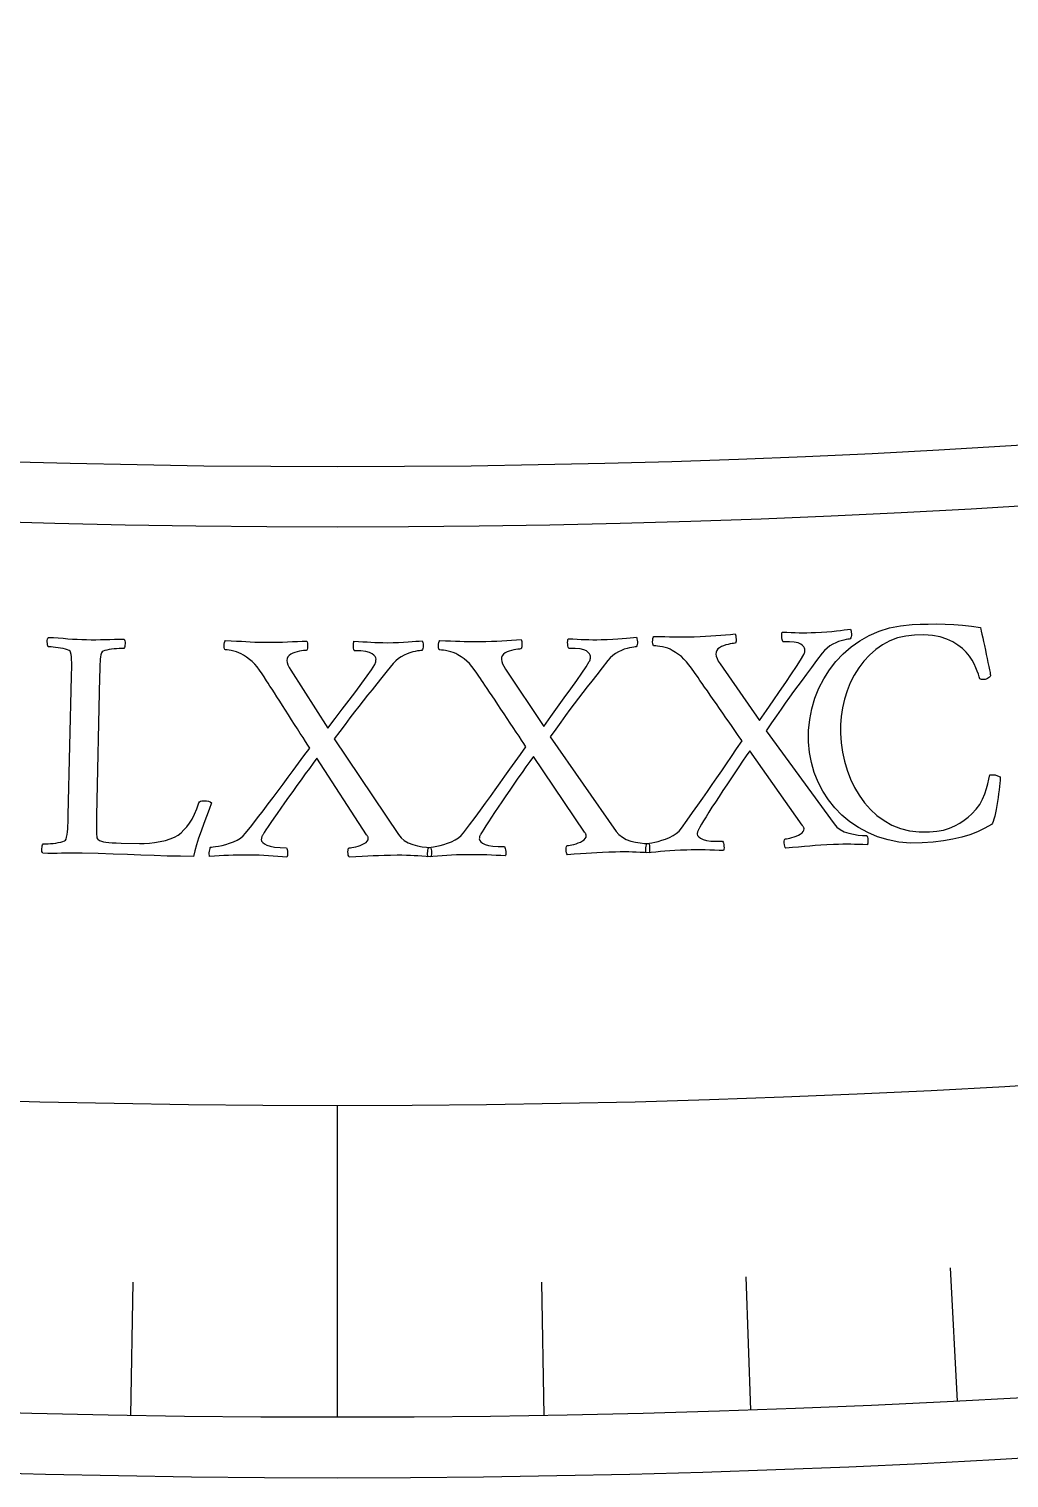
# Model space of a CAD drawing. Header units: millimetres. Extents: x -76 to 76, y -76 to 98.
# Drawn here: x -1.97 to 4.29, y -76 to -66.75 of the extents above; entities that cross this region are included whole.
import ezdxf

# ---------------------------------------------------------------- set-up
doc = ezdxf.new("R2010")
doc.units = ezdxf.units.MM
for name, color, linetype in [('CUT_INNER', 6, 'Continuous'), ('CUT_OUTER', 1, 'Continuous'), ('ENGRAVE', 7, 'Continuous'), ('ENGRAVE_FINE', 8, 'Continuous'), ('TEXT', 5, 'Continuous')]:
    doc.layers.add(name, color=color, linetype=linetype)

msp = doc.modelspace()

# ---------------------------------------------------------------- linework, layer by layer
at = {"layer": 'CUT_INNER'}
msp.add_lwpolyline([(-2.1331, -69.5073), (-1.7066, -69.5191), (-1.28, -69.5282), (-0.8534, -69.5348), (-0.4267, -69.5387), (0, -69.54), (0.4267, -69.5387), (0.8534, -69.5348), (1.28, -69.5282), (1.7066, -69.5191), (2.1331, -69.5073), (2.5596, -69.4929), (2.9859, -69.4759), (3.4122, -69.4562), (3.8383, -69.434), (4.2642, -69.4091), (4.6901, -69.3817)], dxfattribs=at)
at = {"layer": 'CUT_OUTER'}
msp.add_lwpolyline([(4.6604, -75.857), (4.1948, -75.8841), (3.7291, -75.9085), (3.2633, -75.9299), (2.7973, -75.9485), (2.3313, -75.9642), (1.8651, -75.9771), (1.3989, -75.9871), (0.9326, -75.9943), (0.4663, -75.9986), (0, -76), (-0.4663, -75.9986), (-0.9326, -75.9943), (-1.3989, -75.9871), (-1.8651, -75.9771), (-2.3313, -75.9642)], dxfattribs=at)
at = {"layer": 'ENGRAVE'}
msp.add_lwpolyline([(0, -75.6124), (0, -73.6227)], dxfattribs=at)
for radius in [75.6124, 73.6227, 69.9276]:
    msp.add_circle((0, 0), radius, dxfattribs=at)
at = {"layer": 'ENGRAVE_FINE'}
for points in [[(3.9572, -75.5088), (3.9126, -74.6572)], [(-1.3196, -75.6009), (-1.3047, -74.7483)], [(1.3196, -75.6009), (1.3047, -74.7483)], [(2.6388, -75.5663), (2.6091, -74.7141)]]:
    msp.add_lwpolyline(points, dxfattribs=at)
at = {"layer": 'TEXT'}
for points in [[(2.2767, -70.6271), (2.3136, -70.6257), (2.349, -70.6239), (2.3827, -70.6218), (2.4149, -70.6193), (2.4462, -70.6167), (2.4772, -70.6142), (2.5079, -70.6119), (2.5384, -70.6097), (2.5404, -70.6149), (2.542, -70.6223), (2.5431, -70.6318), (2.5438, -70.6435), (2.5437, -70.6547), (2.5424, -70.6627), (2.5399, -70.6676), (2.5363, -70.6693), (2.5281, -70.6699), (2.518, -70.6713), (2.5061, -70.6734), (2.4925, -70.6762), (2.4781, -70.6799), (2.4644, -70.6846), (2.4512, -70.6904), (2.4386, -70.6972), (2.4278, -70.7053), (2.4203, -70.7151), (2.416, -70.7265), (2.4148, -70.7395), (2.4168, -70.752), (2.4221, -70.7664), (2.4305, -70.7824), (2.4421, -70.8002), (2.6935, -71.1612), (2.7371, -71.0977), (2.7795, -71.0361), (2.821, -70.9764), (2.8614, -70.9185), (2.8984, -70.8648), (2.9299, -70.8174), (2.9558, -70.7763), (2.9762, -70.7415), (2.9788, -70.7361), (2.9807, -70.7307), (2.982, -70.7253), (2.9826, -70.72), (2.9829, -70.7152), (2.983, -70.7114), (2.9831, -70.7088), (2.9831, -70.7072), (2.9812, -70.6995), (2.9762, -70.6915), (2.9679, -70.6831), (2.9565, -70.6742), (2.9398, -70.6666), (2.9156, -70.6616), (2.8838, -70.6593), (2.8446, -70.6597), (2.8417, -70.6574), (2.8393, -70.6522), (2.8375, -70.6442), (2.8362, -70.6334), (2.8356, -70.6221), (2.8356, -70.6125), (2.8364, -70.6045), (2.8379, -70.5983), (2.8676, -70.5991), (2.8955, -70.5999), (2.9216, -70.6006), (2.9461, -70.6013), (2.9704, -70.6017), (2.9957, -70.6016), (3.0223, -70.6011), (3.05, -70.6001), (3.0882, -70.5981), (3.1232, -70.5958), (3.1551, -70.5931), (3.1838, -70.5899), (3.2098, -70.5867), (3.2334, -70.5839), (3.2547, -70.5815), (3.2736, -70.5794), (3.2757, -70.5844), (3.2776, -70.5909), (3.2791, -70.5991), (3.2802, -70.6089), (3.2805, -70.6189), (3.2793, -70.6276), (3.2765, -70.635), (3.2723, -70.6412), (3.2666, -70.6418), (3.2579, -70.6432), (3.2463, -70.6454), (3.2316, -70.6484), (3.2152, -70.6526), (3.198, -70.6584), (3.1801, -70.6659), (3.1614, -70.675), (3.1429, -70.6859), (3.1255, -70.6992), (3.109, -70.7146), (3.0935, -70.7322), (3.0579, -70.78), (3.0247, -70.8245), (2.9937, -70.8657), (2.9651, -70.9036), (2.9378, -70.94), (2.9109, -70.9766), (2.8844, -71.0135), (2.8582, -71.0506), (2.8312, -71.0895), (2.8018, -71.132), (2.7702, -71.1781), (2.7362, -71.2277), (3.169, -71.8225), (3.1868, -71.8424), (3.2085, -71.859), (3.2341, -71.8722), (3.2635, -71.8821), (3.2941, -71.8891), (3.3234, -71.8937), (3.3511, -71.896), (3.3774, -71.896), (3.3804, -71.901), (3.3825, -71.908), (3.3838, -71.9168), (3.3843, -71.9276), (3.3842, -71.9381), (3.3838, -71.9462), (3.3832, -71.952), (3.3824, -71.9553), (3.3524, -71.9547), (3.3245, -71.954), (3.2988, -71.9534), (3.2753, -71.9528), (3.2516, -71.9525), (3.2255, -71.9527), (3.1971, -71.9533), (3.1662, -71.9545), (3.1239, -71.9566), (3.0843, -71.9589), (3.0476, -71.9614), (3.0137, -71.9643), (2.9798, -71.9673), (2.9431, -71.9706), (2.9036, -71.9742), (2.8613, -71.9779), (2.8574, -71.9728), (2.8544, -71.9654), (2.8524, -71.9559), (2.8514, -71.9443), (2.8515, -71.9331), (2.8528, -71.9251), (2.8553, -71.9202), (2.859, -71.9185), (2.8663, -71.9178), (2.8757, -71.9162), (2.887, -71.9137), (2.9003, -71.9104), (2.9144, -71.9062), (2.928, -71.901), (2.9412, -71.895), (2.9539, -71.888), (2.9648, -71.8803), (2.9725, -71.8721), (2.9769, -71.8633), (2.9781, -71.854), (2.9778, -71.8517), (2.9771, -71.849), (2.976, -71.846), (2.9744, -71.8425), (2.9726, -71.8391), (2.9707, -71.836), (2.9687, -71.8334), (2.9665, -71.8311), (2.6309, -71.355), (2.6083, -71.3875), (2.5848, -71.4218), (2.5604, -71.4579), (2.5352, -71.4956), (2.5096, -71.5341), (2.4844, -71.5721), (2.4596, -71.6097), (2.4352, -71.6469), (2.4118, -71.6828), (2.3901, -71.7165), (2.3703, -71.748), (2.3522, -71.7773), (2.3364, -71.8033), (2.3233, -71.825), (2.3131, -71.8424), (2.3056, -71.8554), (2.3045, -71.8578), (2.3031, -71.8608), (2.3015, -71.8643), (2.2997, -71.8683), (2.2979, -71.8728), (2.2967, -71.8775), (2.2961, -71.8824), (2.296, -71.8876), (2.2986, -71.8969), (2.3057, -71.9056), (2.3173, -71.9138), (2.3334, -71.9215), (2.355, -71.9277), (2.3829, -71.9318), (2.4171, -71.9337), (2.4577, -71.9333), (2.4608, -71.9384), (2.4632, -71.9453), (2.465, -71.9542), (2.4663, -71.9649), (2.4668, -71.9754), (2.4666, -71.9835), (2.4657, -71.9892), (2.464, -71.9926), (2.435, -71.9915), (2.4057, -71.9906), (2.3761, -71.9898), (2.3463, -71.9891), (2.3165, -71.9887), (2.2869, -71.9886), (2.2577, -71.9889), (2.2287, -71.9897), (2.1896, -71.9911), (2.1534, -71.9927), (2.1202, -71.9947), (2.0899, -71.997), (2.0609, -71.9995), (2.0313, -72.0021), (2.0012, -72.0049), (1.9705, -72.0078), (1.9687, -72.0018), (1.9677, -71.9943), (1.9677, -71.9854), (1.9685, -71.9749), (1.9698, -71.9648), (1.971, -71.957), (1.9721, -71.9515), (1.9731, -71.9482), (1.9796, -71.9476), (1.9904, -71.9459), (2.0056, -71.9431), (2.0252, -71.9393), (2.0474, -71.9342), (2.0703, -71.9274), (2.0939, -71.919), (2.1183, -71.909), (2.1417, -71.8972), (2.1622, -71.8835), (2.1798, -71.8679), (2.1945, -71.8503), (2.2315, -71.7992), (2.2666, -71.7503), (2.2998, -71.7035), (2.3313, -71.6589), (2.3617, -71.6153), (2.3919, -71.5716), (2.422, -71.5277), (2.4519, -71.4837), (2.4824, -71.4387), (2.5142, -71.3919), (2.5474, -71.3433), (2.582, -71.293), (2.5688, -71.2732), (2.5537, -71.2512), (2.5369, -71.227), (2.5184, -71.2006), (2.4987, -71.1728), (2.4788, -71.1443), (2.4587, -71.1152), (2.4382, -71.0854), (2.418, -71.0557), (2.3983, -71.0272), (2.3792, -70.9996), (2.3606, -70.9731), (2.3432, -70.9483), (2.3274, -70.9258), (2.3133, -70.9057), (2.3009, -70.8879), (2.2908, -70.8733), (2.2835, -70.8629), (2.2792, -70.8567), (2.2777, -70.8546), (2.2603, -70.829), (2.2433, -70.8063), (2.2269, -70.7865), (2.2109, -70.7695), (2.1945, -70.7545), (2.1766, -70.7403), (2.1574, -70.7269), (2.1367, -70.7144), (2.1224, -70.7069), (2.1072, -70.7007), (2.0911, -70.6956), (2.0741, -70.6918), (2.0577, -70.689), (2.0433, -70.6871), (2.0308, -70.6861), (2.0204, -70.6859), (2.0167, -70.6844), (2.0139, -70.6797), (2.0121, -70.6718), (2.0113, -70.6607), (2.0115, -70.649), (2.0128, -70.6394), (2.0152, -70.6319), (2.0187, -70.6264), (2.0551, -70.6265), (2.0887, -70.6268), (2.1196, -70.6273), (2.1477, -70.628), (2.1759, -70.6285), (2.2067, -70.6285), (2.2404, -70.6281), (2.2767, -70.6271)], [(3.6677, -70.5494), (3.7186, -70.5473), (3.7707, -70.5461), (3.824, -70.5459), (3.8785, -70.5466), (3.934, -70.5489), (3.9899, -70.5532), (4.0464, -70.5595), (4.1034, -70.568), (4.1041, -70.5707), (4.1059, -70.5787), (4.109, -70.5922), (4.1133, -70.611), (4.1184, -70.6335), (4.1237, -70.6578), (4.1292, -70.684), (4.135, -70.712), (4.1408, -70.7402), (4.1464, -70.7672), (4.1518, -70.7928), (4.1569, -70.8171), (4.1614, -70.8384), (4.1647, -70.8548), (4.1667, -70.8663), (4.1676, -70.8729), (4.1678, -70.8772), (4.166, -70.8816), (4.162, -70.886), (4.156, -70.8907), (4.1487, -70.8948), (4.1411, -70.8979), (4.1332, -70.9), (4.1249, -70.901), (4.1178, -70.901), (4.1111, -70.9002), (4.105, -70.8986), (4.0993, -70.8961), (4.0957, -70.883), (4.0905, -70.8668), (4.0836, -70.8475), (4.0752, -70.8251), (4.0643, -70.801), (4.0502, -70.7765), (4.033, -70.7517), (4.0126, -70.7265), (3.9884, -70.7022), (3.9598, -70.6802), (3.9267, -70.6604), (3.8891, -70.6429), (3.8463, -70.6289), (3.7975, -70.6199), (3.7426, -70.6159), (3.6817, -70.6168), (3.6266, -70.6229), (3.5745, -70.6353), (3.5252, -70.6541), (3.4789, -70.6792), (3.4358, -70.7096), (3.3961, -70.7444), (3.3599, -70.7835), (3.3271, -70.8269), (3.2981, -70.8736), (3.2731, -70.9225), (3.2521, -70.9736), (3.2352, -71.027), (3.2224, -71.0813), (3.2139, -71.1356), (3.2098, -71.1899), (3.2101, -71.2441), (3.2149, -71.3042), (3.2237, -71.3637), (3.2366, -71.4224), (3.2537, -71.4804), (3.2749, -71.5365), (3.3002, -71.5897), (3.3297, -71.6399), (3.3633, -71.687), (3.401, -71.7302), (3.4429, -71.7684), (3.4888, -71.8015), (3.5387, -71.8297), (3.5928, -71.8517), (3.6509, -71.8664), (3.7131, -71.8738), (3.7793, -71.8738), (3.8254, -71.8695), (3.8677, -71.8617), (3.9062, -71.8503), (3.9408, -71.8354), (3.9722, -71.8181), (4.0006, -71.7996), (4.0261, -71.7799), (4.0488, -71.7591), (4.0759, -71.7291), (4.0987, -71.6977), (4.1171, -71.665), (4.1311, -71.6309), (4.142, -71.5973), (4.1508, -71.5659), (4.1576, -71.5368), (4.1625, -71.5099), (4.1801, -71.5083), (4.1971, -71.51), (4.2135, -71.5149), (4.2292, -71.523), (4.2293, -71.5323), (4.2287, -71.5454), (4.2274, -71.5622), (4.2253, -71.5828), (4.2228, -71.6058), (4.2198, -71.6297), (4.2166, -71.6546), (4.2129, -71.6804), (4.209, -71.706), (4.2047, -71.7302), (4.2, -71.7529), (4.1949, -71.7741), (4.1898, -71.7928), (4.1846, -71.8077), (4.1795, -71.8189), (4.1745, -71.8264), (4.1316, -71.8508), (4.0857, -71.8725), (4.0366, -71.8914), (3.9844, -71.9075), (3.9283, -71.9208), (3.8674, -71.9314), (3.8019, -71.9393), (3.7317, -71.9444), (3.6562, -71.9449), (3.5837, -71.9384), (3.514, -71.9249), (3.4473, -71.9044), (3.3841, -71.8777), (3.3251, -71.8457), (3.2703, -71.8085), (3.2197, -71.766), (3.1739, -71.7189), (3.1333, -71.6682), (3.0979, -71.6138), (3.0678, -71.5556), (3.0433, -71.4945), (3.025, -71.4311), (3.0129, -71.3655), (3.0069, -71.2976), (3.0071, -71.2253), (3.0139, -71.155), (3.0271, -71.0867), (3.0469, -71.0204), (3.0726, -70.9567), (3.1035, -70.8964), (3.1397, -70.8394), (3.181, -70.7858), (3.2273, -70.7364), (3.278, -70.6922), (3.3332, -70.6533), (3.393, -70.6195), (3.4567, -70.5918), (3.5237, -70.5708), (3.594, -70.5567), (3.6677, -70.5494)], [(-1.5379, -71.7717), (-1.5379, -71.7741), (-1.538, -71.777), (-1.538, -71.7805), (-1.5381, -71.7845), (-1.5383, -71.7948), (-1.5386, -71.8065), (-1.5389, -71.8197), (-1.5392, -71.8344), (-1.5394, -71.8495), (-1.5393, -71.8639), (-1.5389, -71.8777), (-1.5383, -71.8908), (-1.5372, -71.9022), (-1.5355, -71.911), (-1.5332, -71.9172), (-1.5304, -71.9207), (-1.5192, -71.9277), (-1.5069, -71.9332), (-1.4933, -71.9372), (-1.4785, -71.9399), (-1.4608, -71.9416), (-1.4387, -71.9431), (-1.4123, -71.9442), (-1.3814, -71.945), (-1.264, -71.9471), (-1.2333, -71.9468), (-1.2012, -71.9448), (-1.1676, -71.941), (-1.1325, -71.9355), (-1.0984, -71.9281), (-1.0679, -71.9187), (-1.041, -71.9072), (-1.0176, -71.8937), (-0.9986, -71.8788), (-0.9801, -71.8612), (-0.9623, -71.841), (-0.9452, -71.8181), (-0.9288, -71.7918), (-0.9133, -71.7611), (-0.8987, -71.7262), (-0.8849, -71.6871), (-0.8814, -71.6816), (-0.8753, -71.6776), (-0.8664, -71.6754), (-0.855, -71.6747), (-0.8375, -71.6757), (-0.8231, -71.6783), (-0.812, -71.6824), (-0.8041, -71.688), (-0.8198, -71.731), (-0.8362, -71.7754), (-0.8534, -71.821), (-0.8712, -71.8679), (-0.8878, -71.9138), (-0.9013, -71.9563), (-0.9118, -71.9954), (-0.9191, -72.031), (-1.0034, -72.0296), (-1.0874, -72.0276), (-1.1711, -72.025), (-1.2546, -72.0217), (-1.3406, -72.0183), (-1.4319, -72.0152), (-1.5286, -72.0124), (-1.6306, -72.0099), (-1.666, -72.0093), (-1.6995, -72.0091), (-1.7312, -72.0094), (-1.761, -72.0101), (-1.7902, -72.0107), (-1.8198, -72.011), (-1.85, -72.0108), (-1.8808, -72.0102), (-1.8843, -72.0051), (-1.8866, -71.9984), (-1.8876, -71.9901), (-1.8875, -71.9803), (-1.8863, -71.9705), (-1.8846, -71.9623), (-1.8822, -71.9557), (-1.8792, -71.9507), (-1.8715, -71.9507), (-1.861, -71.9504), (-1.8479, -71.9497), (-1.8322, -71.9487), (-1.8152, -71.9472), (-1.7987, -71.9451), (-1.7825, -71.9422), (-1.7668, -71.9387), (-1.753, -71.9346), (-1.7428, -71.9302), (-1.7362, -71.9255), (-1.7332, -71.9204), (-1.7291, -71.9068), (-1.7258, -71.8913), (-1.7235, -71.874), (-1.722, -71.8547), (-1.7211, -71.8341), (-1.7202, -71.8128), (-1.7195, -71.7906), (-1.7189, -71.7676), (-1.6976, -70.8815), (-1.6972, -70.8585), (-1.6968, -70.8361), (-1.6966, -70.8144), (-1.6966, -70.7933), (-1.6971, -70.7736), (-1.6986, -70.7558), (-1.701, -70.74), (-1.7044, -70.7262), (-1.7071, -70.7201), (-1.7133, -70.7148), (-1.7231, -70.7102), (-1.7365, -70.7062), (-1.7518, -70.7029), (-1.7676, -70.6999), (-1.7837, -70.6973), (-1.8002, -70.6951), (-1.8157, -70.6933), (-1.8285, -70.692), (-1.8387, -70.6911), (-1.8463, -70.6907), (-1.849, -70.6856), (-1.851, -70.6789), (-1.8523, -70.6706), (-1.8529, -70.6608), (-1.8525, -70.6509), (-1.8511, -70.6427), (-1.8485, -70.6362), (-1.8447, -70.6312), (-1.8135, -70.6331), (-1.7825, -70.6352), (-1.7517, -70.6374), (-1.7212, -70.6396), (-1.691, -70.6418), (-1.661, -70.6435), (-1.6313, -70.6448), (-1.6018, -70.6456), (-1.5716, -70.6461), (-1.5418, -70.6462), (-1.5124, -70.6458), (-1.4833, -70.645), (-1.4541, -70.6441), (-1.4243, -70.6433), (-1.3938, -70.6427), (-1.3627, -70.6421), (-1.3592, -70.6473), (-1.3569, -70.654), (-1.3558, -70.6622), (-1.3559, -70.672), (-1.3569, -70.6819), (-1.3586, -70.6901), (-1.3609, -70.6967), (-1.3638, -70.7017), (-1.3714, -70.7017), (-1.3817, -70.7021), (-1.3945, -70.7028), (-1.41, -70.7039), (-1.4266, -70.7054), (-1.4426, -70.7073), (-1.4582, -70.7095), (-1.4732, -70.7122), (-1.4864, -70.7155), (-1.4964, -70.7197), (-1.5033, -70.7247), (-1.5071, -70.7306), (-1.5102, -70.742), (-1.5127, -70.755), (-1.5145, -70.7695), (-1.5157, -70.7857), (-1.5165, -70.8031), (-1.5172, -70.8213), (-1.5178, -70.8403), (-1.5183, -70.8601), (-1.5184, -70.8633), (-1.5185, -70.8665), (-1.5185, -70.8696), (-1.5186, -70.8728), (-1.5187, -70.876), (-1.5187, -70.8792), (-1.5188, -70.8824), (-1.5189, -70.8856)], [(-0.4571, -70.6623), (-0.4201, -70.6623), (-0.3848, -70.6619), (-0.3509, -70.6611), (-0.3187, -70.6599), (-0.2874, -70.6585), (-0.2563, -70.6572), (-0.2255, -70.6561), (-0.195, -70.655), (-0.1932, -70.6603), (-0.1919, -70.6678), (-0.1911, -70.6773), (-0.1909, -70.689), (-0.1914, -70.7002), (-0.193, -70.7082), (-0.1957, -70.7129), (-0.1993, -70.7145), (-0.2076, -70.7148), (-0.2177, -70.7158), (-0.2296, -70.7174), (-0.2434, -70.7197), (-0.2579, -70.7228), (-0.2718, -70.727), (-0.2852, -70.7323), (-0.2981, -70.7386), (-0.3091, -70.7463), (-0.317, -70.7558), (-0.3218, -70.767), (-0.3234, -70.78), (-0.3219, -70.7926), (-0.3173, -70.8071), (-0.3095, -70.8235), (-0.2985, -70.8417), (-0.0613, -71.2122), (-0.0153, -71.1504), (0.0295, -71.0905), (0.0732, -71.0324), (0.1158, -70.9762), (0.1549, -70.9239), (0.1882, -70.8777), (0.2157, -70.8376), (0.2374, -70.8037), (0.2402, -70.7984), (0.2424, -70.793), (0.2439, -70.7877), (0.2447, -70.7824), (0.2451, -70.7776), (0.2454, -70.7739), (0.2456, -70.7712), (0.2457, -70.7696), (0.2441, -70.7619), (0.2393, -70.7537), (0.2314, -70.745), (0.2204, -70.7357), (0.204, -70.7274), (0.1799, -70.7215), (0.1483, -70.718), (0.1091, -70.7168), (0.1063, -70.7144), (0.1041, -70.7091), (0.1026, -70.7011), (0.1017, -70.6903), (0.1015, -70.6789), (0.102, -70.6693), (0.1031, -70.6614), (0.1048, -70.6552), (0.1344, -70.6572), (0.1622, -70.6591), (0.1884, -70.6608), (0.2128, -70.6624), (0.237, -70.6637), (0.2624, -70.6646), (0.2889, -70.6651), (0.3166, -70.6652), (0.3549, -70.6648), (0.39, -70.6638), (0.422, -70.6623), (0.4508, -70.6602), (0.4769, -70.6581), (0.5006, -70.6562), (0.5219, -70.6546), (0.5409, -70.6532), (0.5428, -70.6583), (0.5444, -70.6649), (0.5456, -70.6731), (0.5464, -70.6829), (0.5463, -70.6929), (0.5447, -70.7015), (0.5417, -70.7089), (0.5372, -70.7149), (0.5315, -70.7153), (0.5228, -70.7163), (0.511, -70.7181), (0.4963, -70.7205), (0.4797, -70.7241), (0.4623, -70.7292), (0.4441, -70.736), (0.4251, -70.7443), (0.4062, -70.7546), (0.3882, -70.7671), (0.3712, -70.7819), (0.355, -70.7989), (0.3176, -70.8453), (0.2827, -70.8885), (0.2501, -70.9285), (0.22, -70.9653), (0.1914, -71.0006), (0.1631, -71.0361), (0.1352, -71.0719), (0.1076, -71.1079), (0.079, -71.1458), (0.0481, -71.1872), (0.0147, -71.232), (-0.0212, -71.2802), (0.3882, -71.8913), (0.4053, -71.9119), (0.4263, -71.9294), (0.4514, -71.9435), (0.4804, -71.9545), (0.5108, -71.9627), (0.5398, -71.9684), (0.5674, -71.9718), (0.5937, -71.9728), (0.5965, -71.978), (0.5984, -71.985), (0.5993, -71.9939), (0.5993, -72.0046), (0.5988, -72.0151), (0.5981, -72.0233), (0.5973, -72.029), (0.5963, -72.0323), (0.5664, -72.0305), (0.5386, -72.0288), (0.5129, -72.0272), (0.4894, -72.0257), (0.4658, -72.0244), (0.4397, -72.0236), (0.4113, -72.0232), (0.3804, -72.0231), (0.338, -72.0235), (0.2984, -72.0243), (0.2616, -72.0255), (0.2276, -72.027), (0.1936, -72.0287), (0.1568, -72.0306), (0.1172, -72.0326), (0.0748, -72.0347), (0.0711, -72.0294), (0.0684, -72.022), (0.0668, -72.0124), (0.0662, -72.0007), (0.0668, -71.9896), (0.0683, -71.9816), (0.071, -71.9768), (0.0747, -71.9752), (0.0822, -71.9748), (0.0916, -71.9736), (0.103, -71.9716), (0.1164, -71.9688), (0.1306, -71.9651), (0.1444, -71.9605), (0.1578, -71.955), (0.1708, -71.9485), (0.182, -71.9412), (0.19, -71.9333), (0.1947, -71.9247), (0.1963, -71.9155), (0.1961, -71.9131), (0.1955, -71.9104), (0.1945, -71.9073), (0.1931, -71.9038), (0.1914, -71.9003), (0.1896, -71.8972), (0.1877, -71.8944), (0.1856, -71.8921), (-0.1314, -71.4034), (-0.1552, -71.435), (-0.18, -71.4683), (-0.2057, -71.5034), (-0.2324, -71.5402), (-0.2594, -71.5776), (-0.2861, -71.6147), (-0.3123, -71.6513), (-0.3382, -71.6875), (-0.363, -71.7225), (-0.3859, -71.7553), (-0.407, -71.786), (-0.4262, -71.8146), (-0.443, -71.84), (-0.4569, -71.8611), (-0.4678, -71.8781), (-0.4757, -71.8908), (-0.4769, -71.8932), (-0.4784, -71.8961), (-0.4802, -71.8995), (-0.4822, -71.9035), (-0.4841, -71.9079), (-0.4855, -71.9125), (-0.4863, -71.9174), (-0.4866, -71.9226), (-0.4844, -71.932), (-0.4776, -71.941), (-0.4664, -71.9496), (-0.4505, -71.9579), (-0.4292, -71.965), (-0.4015, -71.9701), (-0.3673, -71.9733), (-0.3268, -71.9745), (-0.3239, -71.9797), (-0.3217, -71.9868), (-0.3202, -71.9957), (-0.3194, -72.0064), (-0.3193, -72.0169), (-0.3198, -72.025), (-0.3209, -72.0307), (-0.3228, -72.034), (-0.3517, -72.0319), (-0.381, -72.0298), (-0.4105, -72.0278), (-0.4403, -72.026), (-0.47, -72.0244), (-0.4996, -72.0232), (-0.5288, -72.0224), (-0.5578, -72.022), (-0.5969, -72.0219), (-0.6331, -72.0222), (-0.6664, -72.0229), (-0.6967, -72.024), (-0.7259, -72.0253), (-0.7555, -72.0268), (-0.7857, -72.0284), (-0.8165, -72.0301), (-0.8181, -72.0241), (-0.8187, -72.0166), (-0.8184, -72.0076), (-0.8172, -71.9972), (-0.8155, -71.9872), (-0.8141, -71.9794), (-0.8127, -71.9739), (-0.8115, -71.9707), (-0.8051, -71.9703), (-0.7942, -71.969), (-0.7789, -71.9669), (-0.7591, -71.9638), (-0.7368, -71.9595), (-0.7137, -71.9536), (-0.6897, -71.9462), (-0.6649, -71.9371), (-0.6412, -71.9262), (-0.6202, -71.9133), (-0.602, -71.8984), (-0.5866, -71.8815), (-0.5477, -71.8318), (-0.5107, -71.7843), (-0.4756, -71.7388), (-0.4425, -71.6954), (-0.4104, -71.6531), (-0.3785, -71.6105), (-0.3467, -71.5678), (-0.3152, -71.525), (-0.283, -71.4812), (-0.2493, -71.4357), (-0.2143, -71.3885), (-0.1778, -71.3395), (-0.1903, -71.3192), (-0.2044, -71.2966), (-0.2203, -71.2718), (-0.2378, -71.2447), (-0.2564, -71.2162), (-0.2751, -71.1869), (-0.2941, -71.157), (-0.3134, -71.1265), (-0.3325, -71.0961), (-0.3511, -71.0668), (-0.3692, -71.0385), (-0.3867, -71.0113), (-0.4031, -70.9859), (-0.418, -70.9628), (-0.4313, -70.9421), (-0.443, -70.9238), (-0.4526, -70.9089), (-0.4594, -70.8982), (-0.4635, -70.8918), (-0.4649, -70.8897), (-0.4813, -70.8634), (-0.4974, -70.8401), (-0.5131, -70.8196), (-0.5284, -70.8021), (-0.5442, -70.7864), (-0.5615, -70.7716), (-0.5802, -70.7575), (-0.6004, -70.7441), (-0.6144, -70.7361), (-0.6294, -70.7293), (-0.6453, -70.7236), (-0.6621, -70.7191), (-0.6784, -70.7157), (-0.6927, -70.7133), (-0.7051, -70.7118), (-0.7155, -70.7112), (-0.7192, -70.7096), (-0.7217, -70.7047), (-0.7232, -70.6968), (-0.7236, -70.6856), (-0.723, -70.6739), (-0.7213, -70.6644), (-0.7186, -70.6569), (-0.7149, -70.6517), (-0.6786, -70.6532), (-0.645, -70.6547), (-0.6141, -70.6564), (-0.586, -70.6582), (-0.5579, -70.6598), (-0.5271, -70.661), (-0.4935, -70.6619), (-0.4571, -70.6623)], [(0.91, -70.6579), (0.9469, -70.6572), (0.9823, -70.6562), (1.0161, -70.6547), (1.0483, -70.6528), (1.0796, -70.6508), (1.1106, -70.6489), (1.1414, -70.6472), (1.1719, -70.6456), (1.1738, -70.6509), (1.1753, -70.6583), (1.1762, -70.6678), (1.1767, -70.6795), (1.1763, -70.6907), (1.1749, -70.6987), (1.1723, -70.7035), (1.1687, -70.7051), (1.1604, -70.7056), (1.1504, -70.7068), (1.1385, -70.7086), (1.1247, -70.7112), (1.1104, -70.7146), (1.0965, -70.7191), (1.0832, -70.7246), (1.0705, -70.7311), (1.0596, -70.7391), (1.0518, -70.7487), (1.0473, -70.76), (1.0459, -70.773), (1.0477, -70.7856), (1.0526, -70.8), (1.0607, -70.8162), (1.072, -70.8342), (1.3164, -71.2), (1.3611, -71.1374), (1.4048, -71.0766), (1.4474, -71.0177), (1.4889, -70.9606), (1.527, -70.9076), (1.5594, -70.8608), (1.5861, -70.8202), (1.6071, -70.7858), (1.6098, -70.7805), (1.6118, -70.7751), (1.6132, -70.7697), (1.614, -70.7644), (1.6143, -70.7596), (1.6145, -70.7559), (1.6147, -70.7532), (1.6147, -70.7516), (1.613, -70.744), (1.6081, -70.7358), (1.6, -70.7273), (1.5888, -70.7182), (1.5722, -70.7102), (1.548, -70.7048), (1.5164, -70.7019), (1.4771, -70.7015), (1.4743, -70.6991), (1.472, -70.6939), (1.4703, -70.6859), (1.4692, -70.6751), (1.4688, -70.6637), (1.4691, -70.6541), (1.47, -70.6462), (1.4717, -70.64), (1.5012, -70.6414), (1.5291, -70.6427), (1.5553, -70.6439), (1.5798, -70.6451), (1.604, -70.6459), (1.6294, -70.6463), (1.6559, -70.6463), (1.6836, -70.6459), (1.7219, -70.6447), (1.757, -70.643), (1.7889, -70.6409), (1.8177, -70.6383), (1.8437, -70.6356), (1.8673, -70.6333), (1.8887, -70.6312), (1.9076, -70.6295), (1.9097, -70.6345), (1.9113, -70.6411), (1.9127, -70.6493), (1.9137, -70.6591), (1.9137, -70.6691), (1.9123, -70.6778), (1.9094, -70.6852), (1.9051, -70.6913), (1.8994, -70.6917), (1.8907, -70.693), (1.879, -70.695), (1.8643, -70.6977), (1.8478, -70.7016), (1.8305, -70.7071), (1.8124, -70.7142), (1.7936, -70.7229), (1.7749, -70.7335), (1.7572, -70.7464), (1.7404, -70.7615), (1.7246, -70.7788), (1.6881, -70.8259), (1.654, -70.8698), (1.6222, -70.9104), (1.5929, -70.9477), (1.5649, -70.9836), (1.5373, -71.0197), (1.5101, -71.056), (1.4832, -71.0926), (1.4554, -71.131), (1.4252, -71.1729), (1.3927, -71.2184), (1.3578, -71.2673), (1.7789, -71.8703), (1.7964, -71.8906), (1.8178, -71.9076), (1.8431, -71.9214), (1.8723, -71.9318), (1.9028, -71.9393), (1.9319, -71.9445), (1.9596, -71.9474), (1.986, -71.9478), (1.9888, -71.953), (1.9908, -71.9599), (1.9919, -71.9688), (1.9922, -71.9796), (1.9919, -71.9901), (1.9914, -71.9982), (1.9906, -72.0039), (1.9897, -72.0073), (1.9598, -72.006), (1.9319, -72.0049), (1.9062, -72.0038), (1.8827, -72.0027), (1.859, -72.0019), (1.833, -72.0016), (1.8045, -72.0017), (1.7737, -72.0023), (1.7313, -72.0035), (1.6917, -72.0051), (1.6549, -72.0069), (1.621, -72.0091), (1.587, -72.0115), (1.5503, -72.0141), (1.5107, -72.0169), (1.4683, -72.0198), (1.4645, -72.0146), (1.4617, -72.0072), (1.4599, -71.9977), (1.4591, -71.986), (1.4594, -71.9748), (1.4608, -71.9668), (1.4634, -71.962), (1.4671, -71.9603), (1.4745, -71.9597), (1.4839, -71.9584), (1.4953, -71.9561), (1.5086, -71.9531), (1.5228, -71.9491), (1.5365, -71.9442), (1.5498, -71.9384), (1.5626, -71.9317), (1.5737, -71.9242), (1.5815, -71.9162), (1.5861, -71.9075), (1.5875, -71.8982), (1.5873, -71.8959), (1.5866, -71.8932), (1.5855, -71.8901), (1.5841, -71.8866), (1.5823, -71.8831), (1.5805, -71.88), (1.5785, -71.8774), (1.5763, -71.8751), (1.25, -71.3925), (1.2268, -71.4246), (1.2026, -71.4585), (1.1776, -71.494), (1.1516, -71.5313), (1.1253, -71.5693), (1.0994, -71.6068), (1.0738, -71.6439), (1.0487, -71.6806), (1.0246, -71.7161), (1.0023, -71.7493), (0.9818, -71.7804), (0.9632, -71.8094), (0.9469, -71.8351), (0.9334, -71.8565), (0.9228, -71.8737), (0.9151, -71.8865), (0.914, -71.8889), (0.9125, -71.8919), (0.9108, -71.8954), (0.9089, -71.8994), (0.9071, -71.9038), (0.9058, -71.9084), (0.9051, -71.9134), (0.9049, -71.9185), (0.9073, -71.9279), (0.9142, -71.9368), (0.9256, -71.9452), (0.9416, -71.9532), (0.9631, -71.9598), (0.9909, -71.9644), (1.0251, -71.967), (1.0657, -71.9674), (1.0686, -71.9725), (1.0709, -71.9795), (1.0726, -71.9884), (1.0736, -71.9991), (1.074, -72.0096), (1.0736, -72.0177), (1.0726, -72.0235), (1.0708, -72.0268), (1.0418, -72.0252), (1.0125, -72.0237), (0.983, -72.0223), (0.9532, -72.021), (0.9234, -72.02), (0.8939, -72.0194), (0.8646, -72.0192), (0.8356, -72.0193), (0.7965, -72.0199), (0.7603, -72.0209), (0.727, -72.0223), (0.6967, -72.024), (0.6676, -72.0259), (0.638, -72.028), (0.6078, -72.0301), (0.5771, -72.0325), (0.5754, -72.0264), (0.5746, -72.0189), (0.5747, -72.01), (0.5758, -71.9995), (0.5772, -71.9895), (0.5786, -71.9817), (0.5798, -71.9762), (0.5809, -71.9729), (0.5874, -71.9724), (0.5982, -71.9709), (0.6135, -71.9685), (0.6332, -71.965), (0.6554, -71.9603), (0.6784, -71.954), (0.7023, -71.9461), (0.7268, -71.9365), (0.7504, -71.9252), (0.7711, -71.9119), (0.789, -71.8966), (0.8041, -71.8794), (0.8421, -71.829), (0.8781, -71.7807), (0.9123, -71.7346), (0.9446, -71.6906), (0.9758, -71.6476), (1.0069, -71.6044), (1.0378, -71.5612), (1.0686, -71.5177), (1.0999, -71.4733), (1.1327, -71.4272), (1.1668, -71.3793), (1.2023, -71.3296), (1.1895, -71.3095), (1.1749, -71.2873), (1.1586, -71.2627), (1.1405, -71.236), (1.1214, -71.2078), (1.1021, -71.1789), (1.0825, -71.1494), (1.0626, -71.1192), (1.0429, -71.0892), (1.0238, -71.0603), (1.0052, -71.0324), (0.9872, -71.0055), (0.9702, -70.9804), (0.9549, -70.9576), (0.9412, -70.9372), (0.9291, -70.9191), (0.9193, -70.9044), (0.9122, -70.8939), (0.908, -70.8875), (0.9066, -70.8854), (0.8896, -70.8595), (0.8731, -70.8364), (0.857, -70.8163), (0.8414, -70.7991), (0.8253, -70.7837), (0.8077, -70.7692), (0.7887, -70.7554), (0.7683, -70.7425), (0.7541, -70.7348), (0.739, -70.7282), (0.723, -70.7229), (0.7061, -70.7187), (0.6898, -70.7156), (0.6754, -70.7134), (0.663, -70.7122), (0.6526, -70.7118), (0.6489, -70.7102), (0.6462, -70.7055), (0.6446, -70.6975), (0.6439, -70.6864), (0.6444, -70.6747), (0.6458, -70.6651), (0.6484, -70.6576), (0.652, -70.6523), (0.6884, -70.6531), (0.722, -70.654), (0.7529, -70.6551), (0.781, -70.6563), (0.8091, -70.6574), (0.84, -70.658), (0.8736, -70.6582), (0.91, -70.6579)]]:
    msp.add_lwpolyline(points, close=True, dxfattribs=at)

doc.saveas('drawing.dxf')
